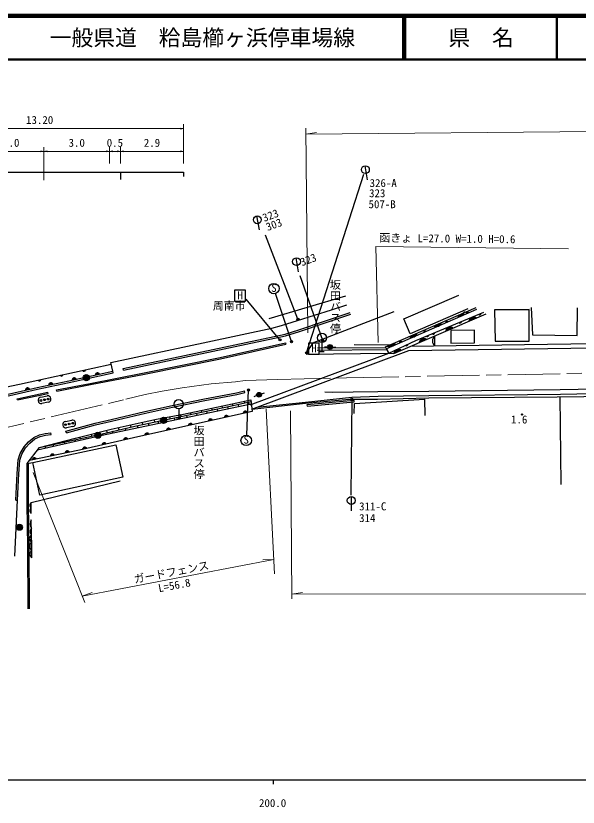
# Model space of a CAD drawing. Units: millimetres at full size, sheet at 1:1000, with parts at other scales. Extents: x -219303353 to 680000, y 20000 to 30690211.
# Drawn here: x 208987 to 337882, y 198715 to 380000 of the extents above; entities that cross this region are included whole.
import ezdxf
from ezdxf.enums import TextEntityAlignment as Align

# ---------------------------------------------------------------- set-up
doc = ezdxf.new("R2010")
doc.units = ezdxf.units.MM
doc.header["$LTSCALE"] = 1000
doc.linetypes.add('CHAIN', pattern=[18.5, 12, -1.5, 3.5, -1.5])
for name, color, linetype, lineweight in [('M-BGD', 7, 'Continuous', 25), ('M-BGD-EXST', 7, 'Continuous', 25), ('M-BMK', 2, 'CHAIN', 13), ('M-BMK-HTXT', 7, 'Continuous', 13), ('M-STR-HTXT', 7, 'Continuous', 13), ('M-STR-STRC', 7, 'Continuous', 25), ('M-TTL', 2, 'Continuous', 140), ('M-TTL-BAND', 7, 'Continuous', 25), ('M-TTL-LINE', 7, 'Continuous', 50)]:
    doc.layers.add(name, color=color, linetype=linetype, lineweight=lineweight)
doc.layers.add('M-TTL-TXT', color=7, linetype='Continuous')
doc.styles.add('@ＭＳ ゴシック', font='')
doc.styles.add('ＭＳ ゴシック', font='')
doc.styles.get('@ＭＳ ゴシック').set_extended_font_data('@MS Gothic')
doc.styles.get('ＭＳ ゴシック').set_extended_font_data('MS Gothic')

# ---------------------------------------------------------------- blocks, each defined once
blk = doc.blocks.new('open_arrow')
at = {"color": 0, "linetype": 'Continuous', "lineweight": -2}
blk.add_lwpolyline([(7.5, 1.25), (0, 0), (7.5, -1.25)], dxfattribs=at)

msp = doc.modelspace()

# ---------------------------------------------------------------- hatches: boundary and pattern name
at = {"layer": 'M-BGD'}
for points in [[(311791, 312236), (310132, 311271, 0.51219)], [(312258, 311701), (312832, 311952, 0.84072)], [(315599, 311861), (315021, 311621, 0.84072)], [(273433, 310613, 0.41421), (273506, 310267, 0.41421), (273852, 310341, 1)], [(307493, 309615), (308066, 309866, 0.84072)], [(311112, 309999), (310534, 309759, 0.84072)], [(312833, 310022), (314596, 310780, 0.51219)], [(306541, 309717), (304780, 308955, 0.51219)], [(307462, 307709), (309225, 308468, 0.51219)], [(300941, 307294), (299180, 306532, 0.51219)], [(302472, 307417), (303045, 307668, 0.84072)], [(303617, 306888), (303039, 306648, 0.84072)], [(304981, 307454), (304403, 307214, 0.84072)], [(279111, 305754, 0.41421), (279184, 305408, 0.41421), (279530, 305481, 1)], [(280460, 304133, 1), (281560, 304133, 1)], [(295923, 305123), (294162, 304361, 0.51219)], [(296934, 304992), (297507, 305243, 0.84072)], [(298870, 304813), (298304, 304545, 0.84072)], [(301397, 305098), (303160, 305857, 0.51219)], [(275437, 302937, 0.41421), (275510, 302591, 0.41421), (275856, 302664, 1)], [(295614, 302608), (297377, 303367, 0.51219)], [(219780, 297788), (219168, 297655, 0.84072)], [(224921, 298907), (224309, 298774, 0.84072)], [(225456, 296497, 1), (224791, 297729, 1)], [(227217, 297714), (228185, 297925, 0.82183)], [(214703, 296682), (214091, 296549, 0.84072)], [(216554, 295413), (217523, 295619, 0.82183)], [(221883, 296551), (222851, 296762, 0.82183)], [(211176, 294249), (212144, 294461, 0.82183)], [(264217, 292998, 1), (265251, 293374, 1)], [(285804, 292310, 0.41421), (285877, 291964, 0.41421), (286223, 292037, 1)], [(256761, 287935), (257729, 288148, 0.82183)], [(261099, 288893), (262067, 289106, 0.82183)], [(243174, 286730, 1), (242509, 287962, 1)], [(248525, 286116), (249493, 286330, 0.82183)], [(253104, 287127), (254071, 287341, 0.82183)], [(243509, 285009), (244477, 285223, 0.82183)], [(228114, 283282, 1), (227449, 284514, 1)], [(233737, 282819), (234702, 283040, 0.82183)], [(238562, 283917), (239530, 284130, 0.82183)], [(224281, 280654), (225247, 280875, 0.82183)], [(228750, 281677), (229716, 281899, 0.82183)], [(216897, 279111), (217867, 279312, 0.82183)], [(220292, 279814), (221263, 280015, 0.82183)], [(212744, 278252), (213714, 278453, 0.82183)], [(210158, 262239, 1), (209493, 263470, 1)]]:
    msp.add_hatch(color=256, dxfattribs=at).paths.add_polyline_path(points)
at = {"layer": 'M-BGD-EXST'}
for points in [[(269318, 305918, 0.41421), (269391, 305572, 0.41421), (269737, 305645, 1)], [(271951, 305511, 0.41421), (272024, 305165, 0.41421), (272370, 305239, 1)], [(262095, 294427, 0.41421), (262168, 294081, 0.41421), (262514, 294154, 1)]]:
    msp.add_hatch(color=256, dxfattribs=at).paths.add_polyline_path(points)

# ---------------------------------------------------------------- linework, layer by layer
at = {"layer": 'M-BGD'}
for p, q in [((288955, 345649), (289519, 342448)), ((232945, 344154), (232945, 342475)), ((275647, 302801), (288740, 343718)), ((264185, 334159), (264749, 330958)), ((273643, 310477), (266250, 329786)), ((273173, 324577), (273737, 321376)), ((279320, 305618), (274128, 320460)), ((267038, 310673), (284644, 315852)), ((318702, 312661), (318818, 305444)), ((305009, 304388), (305007, 306652)), ((270828, 305057), (270893, 304764)), ((279153, 305194), (279153, 303094)), ((294657, 304575), (286573, 304645)), ((294059, 303477), (278093, 303363)), ((293818, 303921), (278141, 303852)), ((280460, 304133), (279710, 304133)), ((281560, 304133), (282310, 304133)), ((262718, 290858), (294468, 302727)), ((233705, 298804), (233622, 299195)), ((209321, 292294), (216358, 293797)), ((216420, 293503), (216358, 293797)), ((218378, 294015), (218321, 294310)), ((261509, 293708), (261411, 294095)), ((209384, 292000), (209321, 292294)), ((209384, 292000), (216420, 293503)), ((264217, 292998), (263512, 292741)), ((265251, 293374), (265955, 293631)), ((286013, 292173), (285790, 270226)), ((334006, 272616), (333763, 292762)), ((254000, 289728), (253916, 290118)), ((256391, 290223), (256302, 290636)), ((257689, 289961), (257583, 290470)), ((258712, 290711), (258623, 291140)), ((260110, 290470), (259995, 290992)), ((261462, 291314), (261379, 291711)), ((262494, 290972), (262375, 291514)), ((246320, 289986), (246320, 287886)), ((246847, 288248), (246770, 288642)), ((248258, 287976), (248146, 288517)), ((249127, 288720), (249048, 289103)), ((250577, 288464), (250467, 288997)), ((251591, 289230), (251513, 289611)), ((252875, 288948), (252766, 289473)), ((255327, 289464), (255220, 289981)), ((238112, 286396), (238006, 286932)), ((239538, 286140), (239423, 286675)), ((240833, 286976), (240735, 287472)), ((241753, 286608), (241638, 287147)), ((244341, 287723), (244257, 288156)), ((245444, 287384), (245331, 287934)), ((220576, 284502), (220471, 284888)), ((229960, 284537), (229824, 285068)), ((231285, 284372), (231181, 284821)), ((232673, 285167), (232550, 285713)), ((234252, 285008), (234136, 285507)), ((235417, 285805), (235299, 286331)), ((237024, 285601), (236909, 286140)), ((217064, 284108), (217014, 284505)), ((221348, 282619), (221281, 282875)), ((222705, 282451), (222606, 282898)), ((223823, 283169), (223735, 283510)), ((225206, 283021), (225110, 283455)), ((226408, 283743), (226300, 284167)), ((227212, 283479), (227118, 283901)), ((229006, 283884), (228913, 284300)), ((215833, 280899), (215729, 281370)), ((217113, 281678), (217087, 281778)), ((217668, 281303), (217563, 281778)), ((218786, 282050), (218744, 282211)), ((220225, 281886), (220119, 282346)), ((232920, 273374), (212482, 268464)), ((208740, 256232), (209386, 269052)), ((208987, 269072), (209386, 269052)), ((285865, 269872), (285865, 266622))]:
    msp.add_line(p, q, dxfattribs=at)
for points in [[(181445, 343595), (181445, 344725), (197945, 344725), (197945, 344154), (200445, 344154), (215445, 344154), (230445, 344154), (232945, 344154), (247445, 344154), (247445, 343211)], [(312591, 312854), (299345, 307159), (297886, 310552), (310499, 315975)], [(231281, 298190), (231195, 298580), (230791, 300601), (252995, 305339), (267652, 308459), (269895, 309072), (273547, 310217), (281310, 312681), (284872, 313803)], [(233622, 299195), (270693, 307052), (273848, 308037), (285635, 312036)], [(295664, 312215), (277375, 305148), (276815, 304717), (276397, 304017), (275556, 302465), (294269, 302745), (295632, 302616), (316827, 311741)], [(294468, 302727), (293946, 303684), (293691, 304157), (314519, 313169)], [(314561, 312709), (293946, 303684), (294468, 302727)], [(294468, 302727), (300649, 305656), (316227, 312122)], [(318818, 305444), (326640, 305472), (326614, 312689), (318702, 312661), (326614, 312689)], [(327142, 313147), (327436, 306946), (337635, 306774), (337742, 313091)], [(233705, 298804), (270794, 306665), (273972, 307657), (285763, 311657)], [(67956, 308790), (111031, 298313), (152980, 288171), (155660, 287504), (159945, 286772), (162340, 286540), (167942, 286561), (169936, 286939), (173966, 287909), (179043, 289088), (186781, 290678), (193150, 292079), (200070, 293479), (203547, 294345), (209805, 295616), (230871, 300203)], [(67505, 306842), (119269, 294168), (155168, 285661), (158864, 284786), (160639, 284606), (163244, 284409), (165515, 284361), (168210, 284608), (170035, 284979), (173526, 285739), (179350, 286961), (184087, 287986), (190735, 289349), (196354, 290570), (200858, 291588), (207590, 293051), (213987, 294457), (221228, 295999), (231281, 298190)], [(67600, 307231), (119362, 294557), (155260, 286050), (158931, 285182), (160674, 285004), (163263, 284809), (165501, 284762), (168151, 285004), (169953, 285370), (173443, 286130), (179267, 287352), (184005, 288377), (190652, 289740), (196268, 290960), (200771, 291978), (207504, 293442), (213902, 294848), (221144, 296390), (231195, 298580)], [(299561, 304308), (325543, 304692), (373354, 305403), (436550, 306429)], [(218321, 294310), (226023, 295807), (238418, 298227), (255834, 301736), (270828, 305057)], [(218378, 294015), (226080, 295512), (238476, 297932), (255896, 301443), (270893, 304764)], [(263066, 289921), (299043, 303300), (325558, 303692), (373370, 304403), (436554, 305429)], [(278628, 303094), (279153, 303094), (279678, 303094)], [(279795, 293849), (281567, 293752), (286299, 293840), (291985, 293902), (303673, 294026), (333783, 294362), (370962, 295081), (436674, 295570)], [(220471, 284888), (227154, 286698), (230846, 287536), (238589, 289360), (244838, 290712), (252242, 292262), (259550, 293623), (261411, 294095)], [(220576, 284502), (227251, 286309), (230937, 287147), (238678, 288970), (244921, 290321), (252320, 291870), (259636, 293232), (261509, 293708)], [(264203, 290344), (275351, 291532), (286002, 292628), (292013, 292902), (303683, 293026), (333798, 293362), (370972, 294081), (436604, 294115)], [(211840, 244129), (211740, 258360), (211582, 268144), (211587, 277425), (214402, 281075), (222637, 283229), (230873, 285336), (237718, 286875), (241260, 287576), (247438, 288771), (252807, 289877), (258593, 291134), (262838, 292013), (263130, 289341), (237638, 283713), (223608, 280500), (212126, 278124)], [(263066, 289921), (275381, 291233), (285466, 292165), (291914, 292199), (303622, 292475), (333032, 292753), (363587, 293120), (367087, 293062)], [(286575, 288866), (286616, 291217), (302674, 292199), (302708, 288454)], [(262941, 291066), (239980, 286235), (228744, 283828), (216666, 281075), (213962, 280505)], [(214402, 281075), (229484, 284427), (236298, 286010), (245368, 287942), (258091, 290575), (262880, 291624)], [(245795, 287886), (246320, 287886), (246845, 287886)], [(208987, 269072), (209287, 275132), (209516, 278261), (209988, 279712), (210877, 281253), (211916, 282392), (213112, 283419), (214406, 284047), (215744, 284348), (217014, 284505)], [(209386, 269052), (209686, 275107), (209911, 278183), (210355, 279548), (211202, 281015), (212195, 282104), (213333, 283082), (214539, 283666), (215812, 283953), (217064, 284108)], [(211587, 277425), (212873, 277658), (231903, 281728), (233493, 274294), (214483, 270228), (212873, 277658)], [(212140, 244131), (212040, 258363), (211882, 268146), (211887, 277479)], [(212516, 266046), (212482, 268151), (212482, 268464)], [(212658, 255825), (212640, 258370), (212541, 264514)]]:
    msp.add_lwpolyline(points, dxfattribs=at)
for points in [[(308700, 305047), (314123, 305065), (314113, 307965), (308690, 307947)], [(286569, 291846), (275716, 290912), (275791, 290574), (286556, 291534)]]:
    msp.add_lwpolyline(points, close=True, dxfattribs=at)
for centre, radius in [((289111, 344763), 900), ((264341, 333273), 900), ((273329, 323691), 900), ((273643, 310477), 250), ((279153, 306244), 1050), ((279320, 305618), 250), ((281010, 304133), 550), ((275647, 302801), 250), ((225123, 297113), 700), ((264734, 293186), 550), ((246320, 291036), 1050), ((286013, 292173), 250), ((324989, 288665), 150), ((242841, 287346), 700), ((227782, 283898), 700), ((285865, 268972), 900), ((209826, 262854), 700)]:
    msp.add_circle(centre, radius, dxfattribs=at)
for centre, radius, start, end in [((310614, 312351), 1182, 245.94789, 354.43304), ((312567, 311777), 318, 33.53493, 193.75267), ((315289, 311791), 318, 212.43172, 12.64945), ((307801, 309690), 318, 33.53493, 193.75267), ((310802, 309929), 318, 212.43172, 12.64945), ((313988, 309766), 1182, 59.04979, 167.53494), ((305386, 309970), 1182, 239.15436, 347.63951), ((308617, 307454), 1182, 59.04979, 167.53494), ((299786, 307547), 1182, 239.15436, 347.63951), ((302780, 307492), 318, 33.53493, 193.75267), ((303307, 306818), 318, 212.43172, 12.64945), ((304671, 307384), 318, 212.43172, 12.64945), ((305946, 305521), 1470, 129.69684, 230.40745), ((294768, 305376), 1182, 239.15436, 347.63951), ((297242, 305068), 318, 33.53493, 193.75267), ((298564, 304728), 318, 215.25046, 15.4682), ((302551, 304843), 1182, 59.04979, 167.53494), ((296768, 302353), 1182, 59.04979, 167.53494), ((219463, 297775), 318, 202.1749, 2.39263), ((224603, 298894), 318, 202.1749, 2.39263), ((227722, 297723), 505, 23.46155, 181.11974), ((214386, 296669), 318, 202.1749, 2.39263), ((217059, 295420), 505, 23.19839, 180.85658), ((222388, 296561), 505, 23.46155, 181.11974), ((211681, 294259), 505, 23.56034, 181.21853), ((257266, 287946), 505, 23.62158, 181.27977), ((261604, 288904), 505, 23.62158, 181.27977), ((249030, 286128), 505, 23.62158, 181.27977), ((253609, 287139), 505, 23.62158, 181.27977), ((244014, 285020), 505, 23.62158, 181.27977), ((234241, 282834), 505, 24.06848, 181.72668), ((239067, 283928), 505, 23.62158, 181.27977), ((224786, 280669), 505, 24.06848, 181.72668), ((229255, 281693), 505, 24.06848, 181.72668), ((217402, 279116), 505, 22.86322, 180.52141), ((220797, 279818), 505, 22.86322, 180.52141), ((213249, 278256), 505, 22.86322, 180.52141), ((212931, 267855), 756, 126.40483, 234.96111), ((212935, 266648), 734, 126.72294, 235.13343), ((213986, 263570), 1726, 146.83453, 215.02184), ((213106, 260289), 958, 122.18379, 239.67258), ((213264, 261850), 1005, 133.54984, 228.30653), ((213424, 258500), 1252, 129.78302, 231.613), ((213228, 256676), 1024, 124.61865, 236.18616)]:
    msp.add_arc(centre, radius, start, end, dxfattribs=at)
at = {"layer": 'M-BGD-EXST'}
for p, q in [((259145, 317133), (259145, 314633)), ((261645, 317133), (259145, 317133)), ((261645, 314633), (261645, 317133)), ((272161, 305375), (268472, 316384)), ((259145, 314633), (261645, 314633)), ((269528, 305781), (261770, 315067)), ((276035, 304990), (276035, 302490)), ((278535, 304990), (276035, 304990)), ((278535, 302490), (278535, 304990)), ((276035, 302490), (278535, 302490)), ((261923, 283935), (262305, 294291))]:
    msp.add_line(p, q, dxfattribs=at)
for centre, radius in [((268152, 317506), 1200), ((269528, 305781), 250), ((272161, 305375), 250), ((262305, 294291), 250), ((261786, 282742), 1200)]:
    msp.add_circle(centre, radius, dxfattribs=at)
at = {"layer": 'M-BMK'}
msp.add_line((215445, 342351), (215445, 346154), dxfattribs=at)
msp.add_lwpolyline([(66032, 300477), (153518, 279014), (156939, 278459), (161955, 277772), (166400, 277709), (169277, 277670), (175000, 278384), (181108, 279623), (234229, 292165), (238610, 293223), (242515, 293988), (247116, 294770), (253737, 295671), (259363, 296183), (261555, 296440), (269079, 296723), (284760, 297080), (436578, 299956)], dxfattribs=at)
at = {"layer": 'M-STR-HTXT'}
for p, q in [((181445, 354172), (247445, 354172)), ((247445, 346154), (247445, 355172)), ((275937, 307394), (275446, 354299)), ((436721, 354486), (275461, 352856)), ((275461, 352856), (277882, 353265)), ((215445, 346154), (215445, 349949)), ((230445, 346154), (230445, 349949)), ((232945, 346154), (232945, 349949)), ((200445, 348949), (215445, 348949)), ((215445, 348949), (230445, 348949)), ((230445, 348949), (232945, 348949)), ((232945, 348949), (247445, 348949)), ((266338, 289888), (268257, 252189)), ((271972, 289490), (272272, 246406)), ((212992, 275353), (224772, 245566)), ((224177, 247070), (268090, 255485)), ((268090, 255485), (265636, 255406)), ((224177, 247070), (226486, 247904)), ((272265, 247492), (274689, 247878)), ((272265, 247492), (438377, 247660))]:
    msp.add_line(p, q, dxfattribs=at)
msp.add_lwpolyline([(292003, 305165), (291470, 327120), (335633, 326641)], dxfattribs=at)
at = {"layer": 'M-STR-STRC'}
for p, q in [((214689, 292640), (216146, 292925)), ((216431, 291468), (214974, 291183)), ((220340, 287090), (221797, 287375)), ((222082, 285917), (220625, 285632))]:
    msp.add_line(p, q, dxfattribs=at)
for centre in [(214746, 291887), (215567, 292047), (216389, 292208), (220397, 286336), (221218, 286497), (222040, 286658)]:
    msp.add_circle(centre, 202, dxfattribs=at)
for centre, start, end in [((214831, 291911), 101.06799, 191.06799), ((216289, 292197), 11.06799, 101.06799), ((216289, 292197), 281.06799, 11.06799), ((214831, 291911), 191.06799, 281.06799), ((220482, 286361), 101.06799, 191.06799), ((221940, 286646), 11.06799, 101.06799), ((221940, 286646), 281.06799, 11.06799), ((220482, 286361), 191.06799, 281.06799)]:
    msp.add_arc(centre, 742, start, end, dxfattribs=at)
at = {"layer": 'M-TTL'}
msp.add_line((680000, 380000), (40000, 380000), dxfattribs=at)
at = {"layer": 'M-TTL-BAND'}
for p, q in [((40000, 205000), (579000, 205000)), ((268000, 205000), (268000, 204000))]:
    msp.add_line(p, q, dxfattribs=at)
at = {"layer": 'M-TTL-LINE'}
for p, q in [((297750, 380000), (297750, 370000)), ((298250, 380000), (298250, 370000)), ((333000, 380000), (333000, 370000)), ((40000, 370000), (680000, 370000))]:
    msp.add_line(p, q, dxfattribs=at)

# ---------------------------------------------------------------- block references
at = {"layer": 'M-STR-HTXT', "xscale": 100, "yscale": 100, "rotation": 180}
for p in [(247445, 354172), (215445, 348949), (230445, 348949), (232945, 348949), (247445, 348949)]:
    msp.add_blockref('open_arrow', p, dxfattribs=at)
at = {"layer": 'M-STR-HTXT', "xscale": 100, "yscale": 100}
for p in [(215445, 348949), (230445, 348949), (232945, 348949)]:
    msp.add_blockref('open_arrow', p, dxfattribs=at)

# ---------------------------------------------------------------- texts
at = {"layer": 'M-BGD', "style": 'ＭＳ ゴシック'}
for s, p in [('326-A', (290075, 340229)), ('323', (289952, 337896)), ('507-B', (289829, 335378)), ('1.6', (322496, 286063)), ('311-C', (287671, 266166)), ('314', (287671, 263480))]:
    msp.add_text(s, height=1833, dxfattribs=at).set_placement(p, align=Align.BOTTOM_LEFT)
for s, p in [('323', (266092, 332266)), ('303', (266890, 330164)), ('323', (274764, 322117))]:
    msp.add_text(s, height=1833, rotation=20, dxfattribs=at).set_placement(p, align=Align.BOTTOM_LEFT)
at = {"layer": 'M-BGD-EXST', "style": 'ＭＳ ゴシック'}
for p in [(267497, 316214), (261131, 281450)]:
    msp.add_text('S', height=1833, rotation=358.508, dxfattribs=at).set_placement(p, align=Align.BOTTOM_LEFT)
for s, p in [('H', (259798, 314525)), ('周南市', (254157, 312124)), ('H', (276688, 302382))]:
    msp.add_text(s, height=1833, dxfattribs=at).set_placement(p, align=Align.BOTTOM_LEFT)
at = {"layer": 'M-BMK-HTXT', "style": '@ＭＳ ゴシック'}
for p in [(280710, 319641), (249466, 286294)]:
    msp.add_text('坂田バス停', height=1833, rotation=270, dxfattribs=at).set_placement(p, align=Align.BOTTOM_LEFT)
at = {"layer": 'M-STR-HTXT', "style": 'ＭＳ ゴシック'}
for s, p in [('13.20', (214445, 354672)), ('3.0', (207945, 349449)), ('3.0', (222945, 349449)), ('0.5', (231695, 349449)), ('2.9', (240195, 349449))]:
    msp.add_text(s, height=1833, dxfattribs=at).set_placement(p, align=Align.BOTTOM_CENTER)
for s, rotation, p in [('函きょ L=27.0 W=1.0 H=0.6', 359.379, (292297, 327693)), ('ガードフェンス', 10.848, (236308, 249445)), ('L=56.8', 10.848, (241920, 247407))]:
    msp.add_text(s, height=1833, rotation=rotation, dxfattribs=at).set_placement(p, align=Align.BOTTOM_LEFT)
at = {"layer": 'M-TTL-BAND', "style": 'ＭＳ ゴシック'}
msp.add_text('200.0', height=1833, dxfattribs=at).set_placement((267844, 198195), align=Align.BOTTOM_CENTER)
at = {"layer": 'M-TTL-TXT', "style": 'ＭＳ ゴシック'}
msp.add_text('一般県道\u3000粭島櫛ヶ浜停車場線', height=3666, dxfattribs=at).set_placement((216734, 375000), align=Align.MIDDLE_LEFT)
msp.add_text('県\u3000名', height=3666, dxfattribs=at).set_placement((315625, 375000), align=Align.MIDDLE_CENTER)

doc.saveas('drawing.dxf')
